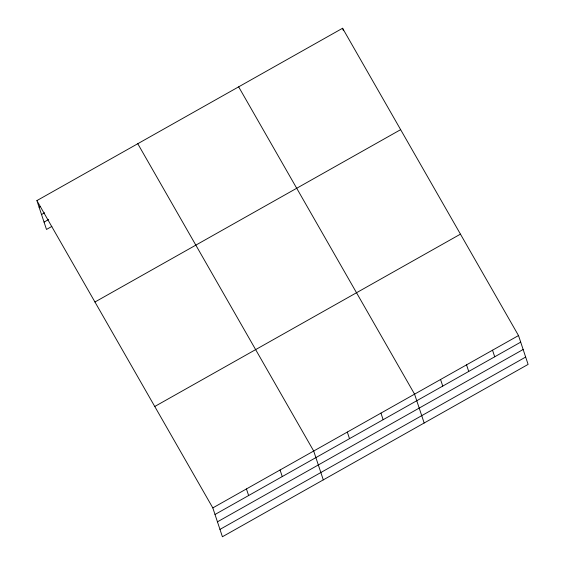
<?xml version="1.0" encoding="UTF-8"?>
<svg xmlns="http://www.w3.org/2000/svg" width="565" height="565" viewBox="0 0 565 565"><rect width="100%" height="100%" fill="white"/><g stroke="black" fill="none" stroke-linecap="round" stroke-linejoin="round"><path stroke-width="0.85" d="M36.895 200.596L342.588 28.25L518.508 335.554L528.106 364.404L222.412 536.75L212.814 507.9L36.895 200.596L46.492 229.447L51.846 226.431M39.091 207.186L40.616 206.324M41.535 214.531L44.593 212.807M44.049 222.102L48.632 219.517M94.948 302.007L400.642 129.66M154.761 406.489L460.454 234.143M212.814 507.9L518.508 335.554M215.004 514.489L520.697 342.143M217.447 521.834L523.141 349.488M219.969 529.405L525.662 357.059M238.656 86.848L414.569 394.151L424.167 423.001M137.775 143.722L313.695 451.025L323.293 479.876M492.525 350.201L494.714 356.79M466.542 364.849L468.731 371.445M342.588 28.25L343.414 30.722M440.552 379.496L442.748 386.093M380.944 413.107L383.141 419.696M347.32 432.063L349.509 438.659M280.063 469.981L282.26 476.57M246.439 488.937L248.635 495.533"/></g></svg>
